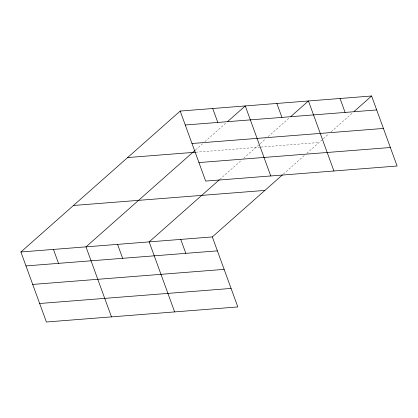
<?xml version="1.0" encoding="UTF-8"?>
<svg xmlns="http://www.w3.org/2000/svg" width="418" height="418" viewBox="0 0 418 418"><rect width="100%" height="100%" fill="white"/><g stroke="black" fill="none" stroke-linecap="round" stroke-linejoin="round"><path stroke-width="0.31" stroke-dasharray="2.09 1.57" d="M195.629 149.858L202.443 143.834M204.872 141.681L226.29 122.735M219.774 179.416L241.729 159.989M243.684 158.265L259.771 144.027M260.257 143.599L266.099 138.431M268.048 136.707L289.46 117.761M283.435 174.013L304.9 155.021M306.854 153.291L328.783 133.891M331.218 131.738L352.635 112.792M195.932 152.189L260.393 147.115M261.036 147.068L319.049 142.501"/><path stroke-width="0.63" d="M282.458 174.876L212.328 236.917L237.816 306.937L46.388 322.001L20.9 251.981L180.184 111.063L371.612 95.999L397.1 166.019L205.672 181.083L180.184 111.063M195.138 150.292L85.988 246.86L111.47 316.881M227.747 121.439L245.272 105.942L270.754 175.962M219.288 179.844L149.158 241.886L174.646 311.912M290.923 116.47L308.442 100.968L333.93 170.988M354.093 111.501L371.612 95.999M185.258 125.003L376.686 109.939M191.993 143.51L383.426 128.446M127.621 157.565L195.284 152.241M198.937 162.576L390.365 147.512M73.463 205.478L264.892 190.415M20.9 251.981L212.328 236.917M25.973 265.921L217.402 250.857M32.709 284.428L224.142 269.364M39.653 303.494L231.081 288.43M340.027 98.486L345.101 112.426M276.857 103.455L281.931 117.395M212.725 108.502L217.804 122.443M180.743 239.404L185.817 253.345M117.573 244.373L122.646 258.314M53.441 249.421L58.515 263.361"/></g></svg>
